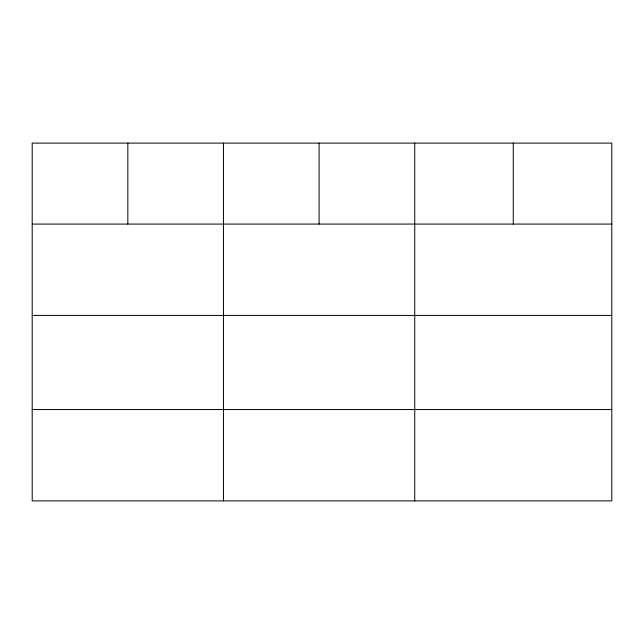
<?xml version="1.0" encoding="UTF-8"?>
<svg xmlns="http://www.w3.org/2000/svg" width="644" height="644" viewBox="0 0 644 644"><rect width="100%" height="100%" fill="white"/><g stroke="black" fill="none" stroke-linecap="round" stroke-linejoin="round"><path stroke-width="0.97" d="M611.8 315.423L611.8 143.105L32.2 143.105L32.2 500.895L611.8 500.895L611.8 315.423L32.2 315.423M32.2 224.072L611.8 224.072M32.2 409.544L611.8 409.544M513.268 143.105L513.268 224.072M414.736 143.105L414.736 500.895M319.102 143.105L319.102 224.072M223.468 143.105L223.468 500.895M127.834 143.105L127.834 224.072"/></g></svg>
